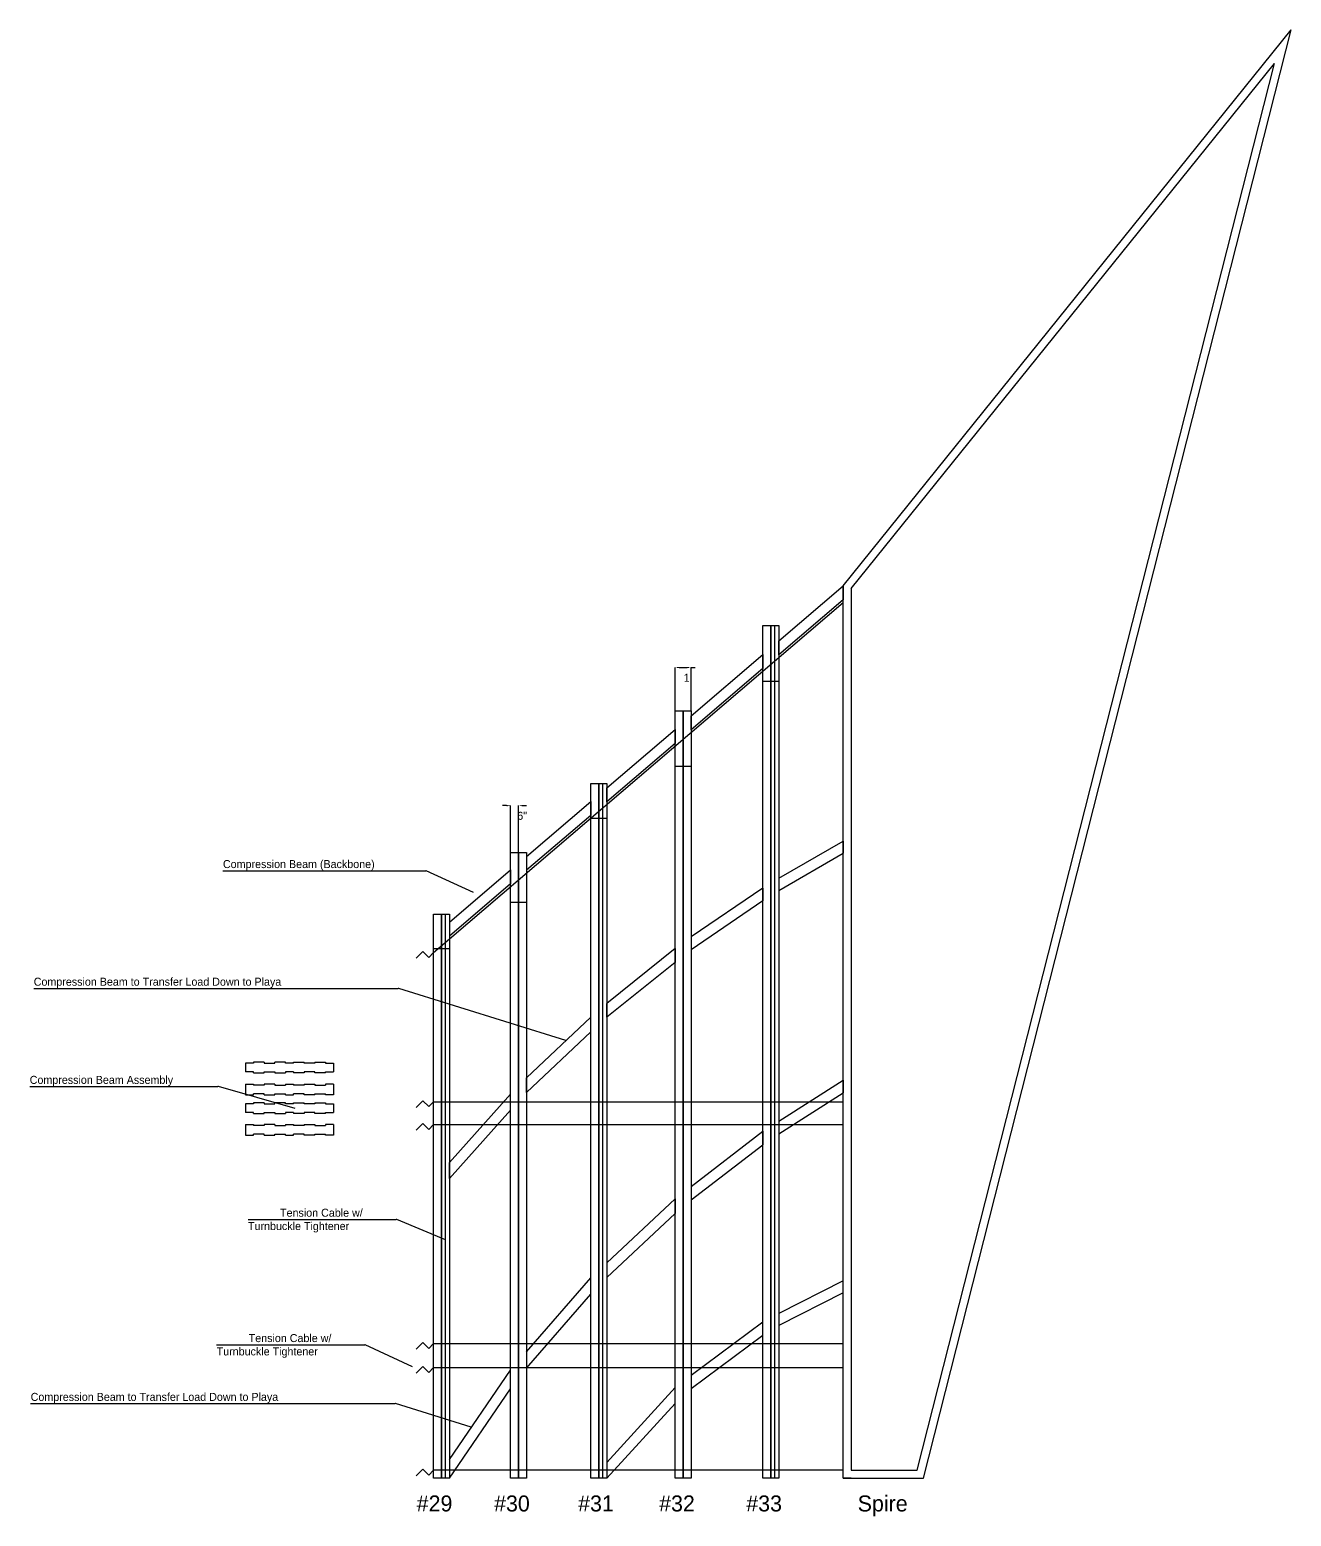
# Model space of a CAD drawing. Extents: x 546 to 2240, y 240 to 1462.
# Drawn here: x 1295 to 2240, y 347 to 1462 of the extents above; entities that cross this region are included whole.
import ezdxf

# ---------------------------------------------------------------- set-up
doc = ezdxf.new("R2010")
doc.units = 0
doc.layers.get('0').update_dxf_attribs({"linetype": 'CONTINUOUS'})
doc.layers.get('DEFPOINTS').update_dxf_attribs({"linetype": 'CONTINUOUS'})
for name, color, linetype in [('ANNOTATION', 7, 'CONTINUOUS'), ('COMPRESSION_BOX', 1, 'CONTINUOUS'), ('INTERIOR_BLOCKING', 252, 'CONTINUOUS'), ('TENSION', 4, 'CONTINUOUS')]:
    doc.layers.add(name, color=color, linetype=linetype)
doc.dimstyles.get("Standard").update_dxf_attribs({"dimtxt": 0.18, "dimasz": 0.18, "dimexe": 0.18, "dimexo": 0.0625, "dimgap": 0.09, "dimtad": 0, "dimtih": 1, "dimtoh": 1, "dimzin": 0, "dimcen": 0.09, "dimazin": 3, "dimtfac": 1, "dimtofl": 0, "dimtmove": 0, "dimatfit": 3})

# ---------------------------------------------------------------- blocks, each defined once
blk = doc.blocks.new('*U330')
at = {"layer": 'ANNOTATION'}
blk.add_text('#32', height=12, dxfattribs=at).set_placement((1766.3, 351))
blk = doc.blocks.new('*U333')
at = {"layer": 'ANNOTATION'}
blk.add_text('#31', height=12, dxfattribs=at).set_placement((1705.6, 351))
blk = doc.blocks.new('*U334')
at = {"layer": 'ANNOTATION'}
blk.add_text('#30', height=12, dxfattribs=at).set_placement((1642.6, 351))
blk = doc.blocks.new('*U335')
at = {"layer": 'ANNOTATION'}
blk.add_text('#29', height=12, dxfattribs=at).set_placement((1584.6, 351))
blk = doc.blocks.new('*U336')
at = {"layer": 'ANNOTATION'}
blk.add_text('#33', height=12, dxfattribs=at).set_placement((1831.6, 351))
blk = doc.blocks.new('*U337')
at = {"layer": 'ANNOTATION'}
blk.add_text('Spire', height=12, dxfattribs=at).set_placement((1915.1, 351))
blk = doc.blocks.new('*U361')
at = {"layer": 'ANNOTATION', "linetype": 'BYBLOCK'}
blk.add_line((1546.1, 476), (1545.7, 476), dxfattribs=at)
for points in [[(1434.7, 476), (1545.7, 476)], [(1581.5, 459.5), (1546.1, 476)]]:
    blk.add_lwpolyline(points, dxfattribs=at)
at = {"layer": 'ANNOTATION'}
blk.add_solid([(1581.5, 459.6), (1581.6, 459.5), (1581.5, 459.5)], dxfattribs=at)
for s, p in [('Tension Cable w/', (1458.7, 478)), ('Turnbuckle Tightener', (1434.7, 468))]:
    blk.add_text(s, height=6, dxfattribs=at).set_placement(p)
blk = doc.blocks.new('*U363')
at = {"layer": 'ANNOTATION', "linetype": 'BYBLOCK'}
blk.add_line((1569.7, 570), (1569.3, 570), dxfattribs=at)
for points in [[(1458.2, 570), (1569.3, 570)], [(1606.1, 554.7), (1569.7, 570)]]:
    blk.add_lwpolyline(points, dxfattribs=at)
at = {"layer": 'ANNOTATION'}
blk.add_solid([(1606.1, 554.7), (1606.3, 554.6), (1606.1, 554.6)], dxfattribs=at)
for s, p in [('Tension Cable w/', (1482.2, 572)), ('Turnbuckle Tightener', (1458.2, 562))]:
    blk.add_text(s, height=6, dxfattribs=at).set_placement(p)
blk = doc.blocks.new('*U365')
at = {"layer": 'ANNOTATION', "linetype": 'BYBLOCK'}
blk.add_line((1591.8, 831.4), (1591.5, 831.4), dxfattribs=at)
for points in [[(1439.4, 831.4), (1591.5, 831.4)], [(1627.2, 815), (1591.8, 831.4)]]:
    blk.add_lwpolyline(points, dxfattribs=at)
at = {"layer": 'ANNOTATION'}
blk.add_solid([(1627.2, 815), (1627.4, 814.9), (1627.2, 815)], dxfattribs=at)
blk.add_text('Compression Beam (Backbone)', height=6, dxfattribs=at).set_placement((1439.4, 833.4))
blk = doc.blocks.new('*U367')
at = {"layer": 'ANNOTATION', "linetype": 'BYBLOCK'}
blk.add_line((1571.1, 743.2), (1570.7, 743.2), dxfattribs=at)
for points in [[(1297.6, 743.2), (1570.7, 743.2)], [(1696.3, 704), (1571.1, 743.2)]]:
    blk.add_lwpolyline(points, dxfattribs=at)
at = {"layer": 'ANNOTATION'}
blk.add_solid([(1696.3, 704), (1696.5, 703.9), (1696.3, 704)], dxfattribs=at)
blk.add_text('Compression Beam to Transfer Load Down to Playa', height=6, dxfattribs=at).set_placement((1297.6, 745.2))
blk = doc.blocks.new('*U369')
at = {"layer": 'ANNOTATION', "linetype": 'BYBLOCK'}
blk.add_line((1568.8, 431.9), (1568.4, 431.9), dxfattribs=at)
for points in [[(1295.3, 431.9), (1568.4, 431.9)], [(1625.5, 414.2), (1568.8, 431.9)]]:
    blk.add_lwpolyline(points, dxfattribs=at)
at = {"layer": 'ANNOTATION'}
blk.add_solid([(1625.5, 414.2), (1625.7, 414.1), (1625.5, 414.2)], dxfattribs=at)
blk.add_text('Compression Beam to Transfer Load Down to Playa', height=6, dxfattribs=at).set_placement((1295.3, 433.9))
blk = doc.blocks.new('*U374')
at = {"layer": 'ANNOTATION', "linetype": 'BYBLOCK'}
blk.add_line((1436.1, 669.6), (1435.7, 669.6), dxfattribs=at)
for points in [[(1294.6, 669.6), (1435.7, 669.6)], [(1493.5, 653.1), (1436.1, 669.6)]]:
    blk.add_lwpolyline(points, dxfattribs=at)
at = {"layer": 'ANNOTATION'}
blk.add_solid([(1493.5, 653.1), (1493.7, 653.1), (1493.5, 653.1)], dxfattribs=at)
blk.add_text('Compression Beam Assembly', height=6, dxfattribs=at).set_placement((1294.6, 671.6))
blk = doc.blocks.new('*D326')
at = {"layer": 'ANNOTATION', "color": 0}
for p, q in [((1652, 880.2), (1649, 880.2)), ((1655, 845.2), (1655, 880.4)), ((1661, 845.2), (1661, 880.4)), ((1664, 880.2), (1667, 880.2))]:
    blk.add_line(p, q, dxfattribs=at)
for points in [[(1652, 880.7), (1652, 879.7), (1655, 880.2)], [(1664, 880.7), (1664, 879.7), (1661, 880.2)]]:
    blk.add_solid(points, dxfattribs=at)
at = {"layer": 'DEFPOINTS', "color": 0}
for p in [(1661, 880.2), (1655, 845.2), (1661, 845.2)]:
    blk.add_point(p, dxfattribs=at)
at = {"layer": 'ANNOTATION', "color": 0}
blk.add_text('6"', height=6, dxfattribs=at).set_placement((1660, 869.6))
blk = doc.blocks.new('*D327')
at = {"layer": 'ANNOTATION', "color": 0}
for p, q in [((1778.2, 951.3), (1778.2, 983.9)), ((1781.2, 983.8), (1787.2, 983.8)), ((1790.2, 951.3), (1790.2, 983.9)), ((1790.2, 983.8), (1793.2, 983.8))]:
    blk.add_line(p, q, dxfattribs=at)
for points in [[(1781.2, 984.3), (1781.2, 983.3), (1778.2, 983.8)], [(1787.2, 984.3), (1787.2, 983.3), (1790.2, 983.8)]]:
    blk.add_solid(points, dxfattribs=at)
at = {"layer": 'DEFPOINTS', "color": 0}
for p in [(1790.2, 983.8), (1778.2, 951.2), (1790.2, 951.2)]:
    blk.add_point(p, dxfattribs=at)
at = {"layer": 'ANNOTATION', "color": 0}
blk.add_text("1'", height=6, dxfattribs=at).set_placement((1784.7, 973.1))

msp = doc.modelspace()

# ---------------------------------------------------------------- linework, layer by layer
for p, q in [((1904.319, 1045.08), (2240.032, 1461.975)), ((1964.319, 375.869), (2240.032, 1461.975)), ((1910.319, 1042.964), (2227.446, 1436.778)), ((1959.652, 381.869), (2227.446, 1436.778)), ((1856.022, 973.392), (1844.022, 973.392)), ((1790.21, 909.439), (1778.21, 909.439)), ((1715.085, 870.869), (1727.085, 870.869)), ((1667.022, 807.489), (1655.022, 807.489)), ((1609.272, 772.869), (1597.272, 772.869)), ((1910.319, 381.869), (1959.652, 381.869)), ((1904.319, 375.869), (1964.319, 375.869))]:
    msp.add_line(p, q)
for points in [[(1910.319, 375.869), (1904.319, 375.869), (1904.319, 1045.08)], [(1910.319, 1042.964), (1910.319, 381.869)]]:
    msp.add_lwpolyline(points)
for points in [[(1850.022, 375.869), (1844.022, 375.869), (1844.022, 1015.392), (1850.022, 1015.392)], [(1856.022, 375.869), (1850.022, 375.869), (1850.022, 1015.392), (1856.022, 1015.392)], [(1784.21, 375.869), (1778.21, 375.869), (1778.21, 951.241), (1784.21, 951.241)], [(1790.21, 375.869), (1784.21, 375.869), (1784.21, 951.241), (1790.21, 951.241)], [(1721.085, 375.869), (1715.085, 375.869), (1715.085, 896.869), (1721.085, 896.869)], [(1727.085, 375.869), (1721.085, 375.869), (1721.085, 896.869), (1727.085, 896.869)], [(1661.022, 375.869), (1655.022, 375.869), (1655.022, 845.152), (1661.022, 845.152)], [(1667.022, 375.869), (1661.022, 375.869), (1661.022, 845.152), (1667.022, 845.152)], [(1603.272, 375.869), (1597.272, 375.869), (1597.272, 798.869), (1603.272, 798.869)], [(1609.272, 375.869), (1603.272, 375.869), (1603.272, 798.869), (1609.272, 798.869)]]:
    msp.add_lwpolyline(points, close=True)
at = {"layer": 'COMPRESSION_BOX'}
for p, q in [((1904.319, 1045.081), (1904.319, 1034.565)), ((1856.022, 993.287), (1856.022, 1003.81)), ((1844.022, 993.551), (1844.022, 983.034)), ((1790.21, 937.045), (1790.21, 947.568)), ((1778.21, 937.312), (1778.21, 926.795)), ((1727.085, 883.103), (1727.085, 893.626)), ((1715.085, 883.372), (1715.085, 872.854)), ((1856.022, 825.865), (1904.319, 853.688)), ((1904.319, 853.688), (1904.319, 844.455)), ((1667.022, 842.302), (1667.022, 831.779)), ((1856.022, 816.632), (1904.319, 844.455)), ((1655.022, 832.048), (1655.022, 821.525)), ((1856.022, 825.865), (1856.022, 816.632)), ((1844.022, 818.387), (1790.21, 781.846)), ((1844.022, 818.387), (1844.022, 808.716)), ((1844.022, 808.716), (1790.21, 772.176)), ((1609.272, 792.954), (1609.272, 782.431)), ((1609.272, 792.954), (1609.272, 782.431)), ((1609.272, 780.431), (1610.807, 781.714)), ((1790.21, 781.846), (1790.21, 772.176)), ((1778.21, 772.984), (1727.085, 731.978)), ((1778.21, 772.984), (1778.21, 762.728)), ((1778.21, 762.728), (1727.085, 721.723)), ((1727.085, 721.723), (1727.085, 731.978)), ((1667.022, 676.123), (1715.085, 721.53)), ((1715.085, 710.525), (1715.085, 721.53)), ((1667.022, 665.117), (1715.085, 710.525)), ((1462.267, 687.195), (1456.267, 687.195)), ((1462.267, 680.695), (1456.267, 680.695)), ((1462.267, 687.945), (1462.267, 687.195)), ((1462.267, 679.945), (1462.267, 680.695)), ((1470.267, 687.945), (1470.267, 687.195)), ((1470.267, 687.195), (1478.267, 687.195)), ((1470.267, 679.945), (1470.267, 680.695)), ((1470.267, 680.695), (1478.267, 680.695)), ((1478.267, 687.195), (1478.267, 687.945)), ((1478.267, 680.695), (1478.267, 679.945)), ((1486.267, 687.195), (1486.267, 687.945)), ((1492.267, 687.195), (1486.267, 687.195)), ((1492.267, 680.695), (1486.267, 680.695)), ((1486.267, 680.695), (1486.267, 679.945)), ((1492.267, 687.195), (1492.267, 687.945)), ((1492.267, 680.695), (1492.267, 679.945)), ((1500.267, 687.195), (1500.267, 687.945)), ((1508.267, 687.195), (1500.267, 687.195)), ((1508.267, 680.695), (1500.267, 680.695)), ((1500.267, 680.695), (1500.267, 679.945)), ((1508.267, 687.945), (1508.267, 687.195)), ((1508.267, 679.945), (1508.267, 680.695)), ((1516.267, 687.945), (1516.267, 687.195)), ((1516.267, 687.195), (1522.267, 687.195)), ((1516.267, 679.945), (1516.267, 680.695)), ((1516.267, 680.695), (1522.267, 680.695)), ((1456.267, 671.473), (1462.267, 671.473)), ((1462.267, 671.473), (1462.267, 670.723)), ((1470.267, 670.723), (1462.267, 670.723)), ((1470.267, 671.473), (1470.267, 670.723)), ((1478.267, 671.473), (1478.267, 670.723)), ((1478.267, 670.723), (1486.267, 670.723)), ((1486.267, 671.473), (1486.267, 670.723)), ((1486.267, 671.473), (1492.267, 671.473)), ((1492.267, 671.473), (1492.267, 670.723)), ((1500.267, 670.723), (1492.267, 670.723)), ((1500.267, 671.473), (1500.267, 670.723)), ((1508.267, 671.473), (1508.267, 670.723)), ((1508.267, 670.723), (1516.267, 670.723)), ((1516.267, 671.473), (1516.267, 670.723)), ((1522.267, 671.473), (1516.267, 671.473)), ((1667.022, 665.117), (1667.022, 676.123)), ((1856.022, 643.727), (1904.319, 674.288)), ((1904.319, 674.288), (1904.319, 664.821)), ((1470.267, 664.223), (1462.267, 664.223)), ((1462.267, 663.473), (1462.267, 664.223)), ((1470.267, 663.473), (1470.267, 664.223)), ((1478.267, 663.473), (1478.267, 664.223)), ((1478.267, 664.223), (1486.267, 664.223)), ((1486.267, 663.473), (1486.267, 664.223)), ((1486.267, 663.473), (1492.267, 663.473)), ((1500.267, 664.223), (1492.267, 664.223)), ((1492.267, 663.473), (1492.267, 664.223)), ((1500.267, 663.473), (1500.267, 664.223)), ((1508.267, 663.473), (1508.267, 664.223)), ((1508.267, 664.223), (1516.267, 664.223)), ((1516.267, 663.473), (1516.267, 664.223)), ((1609.272, 612.688), (1655.022, 663.81)), ((1655.022, 651.814), (1655.022, 663.81)), ((1856.022, 634.259), (1904.319, 664.821)), ((1462.267, 656.752), (1456.267, 656.752)), ((1462.267, 650.252), (1456.267, 650.252)), ((1462.267, 657.502), (1462.267, 656.752)), ((1462.267, 649.502), (1462.267, 650.252)), ((1470.267, 657.502), (1470.267, 656.752)), ((1470.267, 656.752), (1478.267, 656.752)), ((1470.267, 649.502), (1470.267, 650.252)), ((1470.267, 650.252), (1478.267, 650.252)), ((1478.267, 656.752), (1478.267, 657.502)), ((1478.267, 650.252), (1478.267, 649.502)), ((1486.267, 656.752), (1486.267, 657.502)), ((1492.267, 656.752), (1486.267, 656.752)), ((1492.267, 650.252), (1486.267, 650.252)), ((1486.267, 650.252), (1486.267, 649.502)), ((1492.267, 656.752), (1492.267, 657.502)), ((1492.267, 650.252), (1492.267, 649.502)), ((1500.267, 656.752), (1500.267, 657.502)), ((1508.267, 656.752), (1500.267, 656.752)), ((1508.267, 650.252), (1500.267, 650.252)), ((1500.267, 650.252), (1500.267, 649.502)), ((1508.267, 657.502), (1508.267, 656.752)), ((1508.267, 649.502), (1508.267, 650.252)), ((1516.267, 657.502), (1516.267, 656.752)), ((1516.267, 656.752), (1522.267, 656.752)), ((1516.267, 649.502), (1516.267, 650.252)), ((1516.267, 650.252), (1522.267, 650.252)), ((1609.272, 600.692), (1655.022, 651.814)), ((1456.267, 641.03), (1462.267, 641.03)), ((1462.267, 641.03), (1462.267, 640.28)), ((1470.267, 640.28), (1462.267, 640.28)), ((1470.267, 641.03), (1470.267, 640.28)), ((1478.267, 641.03), (1478.267, 640.28)), ((1478.267, 640.28), (1486.267, 640.28)), ((1486.267, 641.03), (1486.267, 640.28)), ((1486.267, 641.03), (1492.267, 641.03)), ((1492.267, 641.03), (1492.267, 640.28)), ((1500.267, 640.28), (1492.267, 640.28)), ((1500.267, 641.03), (1500.267, 640.28)), ((1508.267, 641.03), (1508.267, 640.28)), ((1508.267, 640.28), (1516.267, 640.28)), ((1516.267, 641.03), (1516.267, 640.28)), ((1522.267, 641.03), (1516.267, 641.03)), ((1790.21, 594.733), (1844.022, 636.024)), ((1844.022, 636.024), (1844.022, 625.94)), ((1856.022, 643.727), (1856.022, 634.259)), ((1470.267, 633.78), (1462.267, 633.78)), ((1462.267, 633.03), (1462.267, 633.78)), ((1470.267, 633.03), (1470.267, 633.78)), ((1478.267, 633.03), (1478.267, 633.78)), ((1478.267, 633.78), (1486.267, 633.78)), ((1486.267, 633.03), (1486.267, 633.78)), ((1486.267, 633.03), (1492.267, 633.03)), ((1500.267, 633.78), (1492.267, 633.78)), ((1492.267, 633.03), (1492.267, 633.78)), ((1500.267, 633.03), (1500.267, 633.78)), ((1508.267, 633.03), (1508.267, 633.78)), ((1508.267, 633.78), (1516.267, 633.78)), ((1516.267, 633.03), (1516.267, 633.78)), ((1790.21, 584.649), (1844.022, 625.94)), ((1609.272, 600.692), (1609.272, 612.688)), ((1790.21, 594.733), (1790.21, 584.649)), ((1727.085, 537.459), (1778.21, 585.443)), ((1778.21, 585.443), (1778.21, 574.471)), ((1727.085, 526.487), (1778.21, 574.471)), ((1727.085, 537.459), (1727.085, 526.487)), ((1667.022, 470.628), (1715.085, 526.244)), ((1715.085, 514.009), (1715.085, 526.244)), ((1904.319, 523.918), (1856.022, 499.312)), ((1904.319, 514.939), (1904.319, 523.918)), ((1667.022, 458.393), (1715.085, 514.009)), ((1904.319, 514.939), (1856.022, 490.334)), ((1844.022, 492.979), (1790.21, 452.828)), ((1844.022, 482.997), (1844.022, 492.979)), ((1856.022, 499.312), (1856.022, 490.334)), ((1844.022, 482.997), (1790.21, 442.846)), ((1667.022, 470.628), (1667.022, 458.393)), ((1609.272, 390.056), (1655.022, 457.058)), ((1655.022, 442.871), (1655.022, 457.058)), ((1790.21, 452.828), (1790.21, 442.846)), ((1609.272, 375.869), (1655.022, 442.871)), ((1778.21, 443.862), (1727.085, 387.748)), ((1778.21, 431.983), (1778.21, 443.862)), ((1778.21, 431.983), (1727.085, 375.869)), ((1609.272, 390.056), (1609.272, 375.869)), ((1727.085, 387.748), (1727.085, 375.869))]:
    msp.add_line(p, q, dxfattribs=at)
for points in [[(1856.022, 1003.81), (1904.319, 1045.08)], [(1904.319, 1034.565), (1856.022, 993.29)], [(1790.21, 947.566), (1844.022, 993.55)], [(1844.022, 983.034), (1790.21, 937.045)], [(1727.085, 893.626), (1778.21, 937.312)], [(1778.21, 926.795), (1727.085, 883.103)], [(1666.866, 842.169), (1715.085, 883.372)], [(1715.085, 872.854), (1667.022, 831.779)], [(1609.272, 792.954), (1655.022, 832.048)], [(1655.022, 821.525), (1609.272, 782.431)], [(1456.267, 687.195), (1456.267, 680.695)], [(1470.267, 687.945), (1462.267, 687.945)], [(1462.267, 679.945), (1470.267, 679.945)], [(1486.267, 687.945), (1478.267, 687.945)], [(1478.267, 679.945), (1486.267, 679.945)], [(1492.267, 687.945), (1500.267, 687.945)], [(1500.267, 679.945), (1492.267, 679.945)], [(1508.267, 687.945), (1516.267, 687.945)], [(1516.267, 679.945), (1508.267, 679.945)], [(1522.267, 687.195), (1522.267, 680.695)], [(1456.267, 671.473), (1456.267, 663.473), (1462.267, 663.473)], [(1478.267, 671.473), (1470.267, 671.473)], [(1500.267, 671.473), (1508.267, 671.473)], [(1522.267, 671.473), (1522.267, 663.473), (1516.267, 663.473)], [(1470.267, 663.473), (1478.267, 663.473)], [(1508.267, 663.473), (1500.267, 663.473)], [(1456.267, 656.752), (1456.267, 650.252)], [(1470.267, 657.502), (1462.267, 657.502)], [(1462.267, 649.502), (1470.267, 649.502)], [(1486.267, 657.502), (1478.267, 657.502)], [(1478.267, 649.502), (1486.267, 649.502)], [(1492.267, 657.502), (1500.267, 657.502)], [(1500.267, 649.502), (1492.267, 649.502)], [(1508.267, 657.502), (1516.267, 657.502)], [(1516.267, 649.502), (1508.267, 649.502)], [(1522.267, 656.752), (1522.267, 650.252)], [(1456.267, 641.03), (1456.267, 633.03), (1462.267, 633.03)], [(1478.267, 641.03), (1470.267, 641.03)], [(1500.267, 641.03), (1508.267, 641.03)], [(1522.267, 641.03), (1522.267, 633.03), (1516.267, 633.03)], [(1470.267, 633.03), (1478.267, 633.03)], [(1508.267, 633.03), (1500.267, 633.03)]]:
    msp.add_lwpolyline(points, dxfattribs=at)
at = {"layer": 'TENSION'}
for p, q in [((1597.272, 770.147), (1904.319, 1032.565)), ((1853.022, 375.869), (1853.022, 1015.392)), ((1724.085, 375.869), (1724.085, 896.869)), ((1606.272, 375.869), (1606.272, 798.869)), ((1589.185, 770.895), (1584.257, 765.967)), ((1593.603, 766.477), (1589.185, 770.895)), ((1597.272, 770.147), (1593.603, 766.477)), ((1589.185, 658.937), (1584.257, 654.008)), ((1593.603, 654.519), (1589.185, 658.937)), ((1597.272, 658.188), (1593.603, 654.519)), ((1597.272, 658.188), (1904.319, 658.188)), ((1589.185, 641.789), (1584.257, 636.861)), ((1593.603, 637.371), (1589.185, 641.789)), ((1597.272, 641.04), (1593.603, 637.371)), ((1597.272, 641.04), (1904.319, 641.04)), ((1589.185, 477.604), (1584.257, 472.676)), ((1593.603, 473.187), (1589.185, 477.604)), ((1597.272, 476.856), (1593.603, 473.187)), ((1597.272, 476.856), (1904.319, 476.856)), ((1589.185, 459.622), (1584.257, 454.694)), ((1593.603, 455.205), (1589.185, 459.622)), ((1597.272, 458.874), (1593.603, 455.205)), ((1597.272, 458.874), (1904.319, 458.874)), ((1589.185, 382.618), (1584.257, 377.69)), ((1593.603, 378.2), (1589.185, 382.618)), ((1597.272, 381.869), (1593.603, 378.2)), ((1904.319, 381.869), (1597.272, 381.869))]:
    msp.add_line(p, q, dxfattribs=at)

# ---------------------------------------------------------------- block references
at = {"layer": 'INTERIOR_BLOCKING'}
for name in ['*U365', '*U367', '*U374', '*U363', '*U361', '*U369', '*U335', '*U334', '*U333', '*U330', '*U336', '*U337']:
    msp.add_blockref(name, (0, 0), dxfattribs=at)

# ---------------------------------------------------------------- dimensions: what is measured, and where the dimension line sits
at = {"layer": 'ANNOTATION'}
for base, p1, p2, picture, middle in [((1790.21, 983.765), (1778.21, 951.241), (1790.21, 951.241), '*D327', (1796.71, 983.765)), ((1661.022, 880.242), (1655.022, 845.152), (1661.022, 845.152), '*D326', (1672.022, 880.242))]:
    dim = msp.add_linear_dim(base=base, p1=p1, p2=p2, dimstyle='Standard', override={"dimtxt": 6, "dimasz": 3, "dimgap": 1, "dimlunit": 4, "dimcen": 3, "dimtmove": 0}, dxfattribs=at)
    dim.commit()
    dim.dimension.update_dxf_attribs({"geometry": picture, "text_midpoint": middle})

doc.saveas('drawing.dxf')
